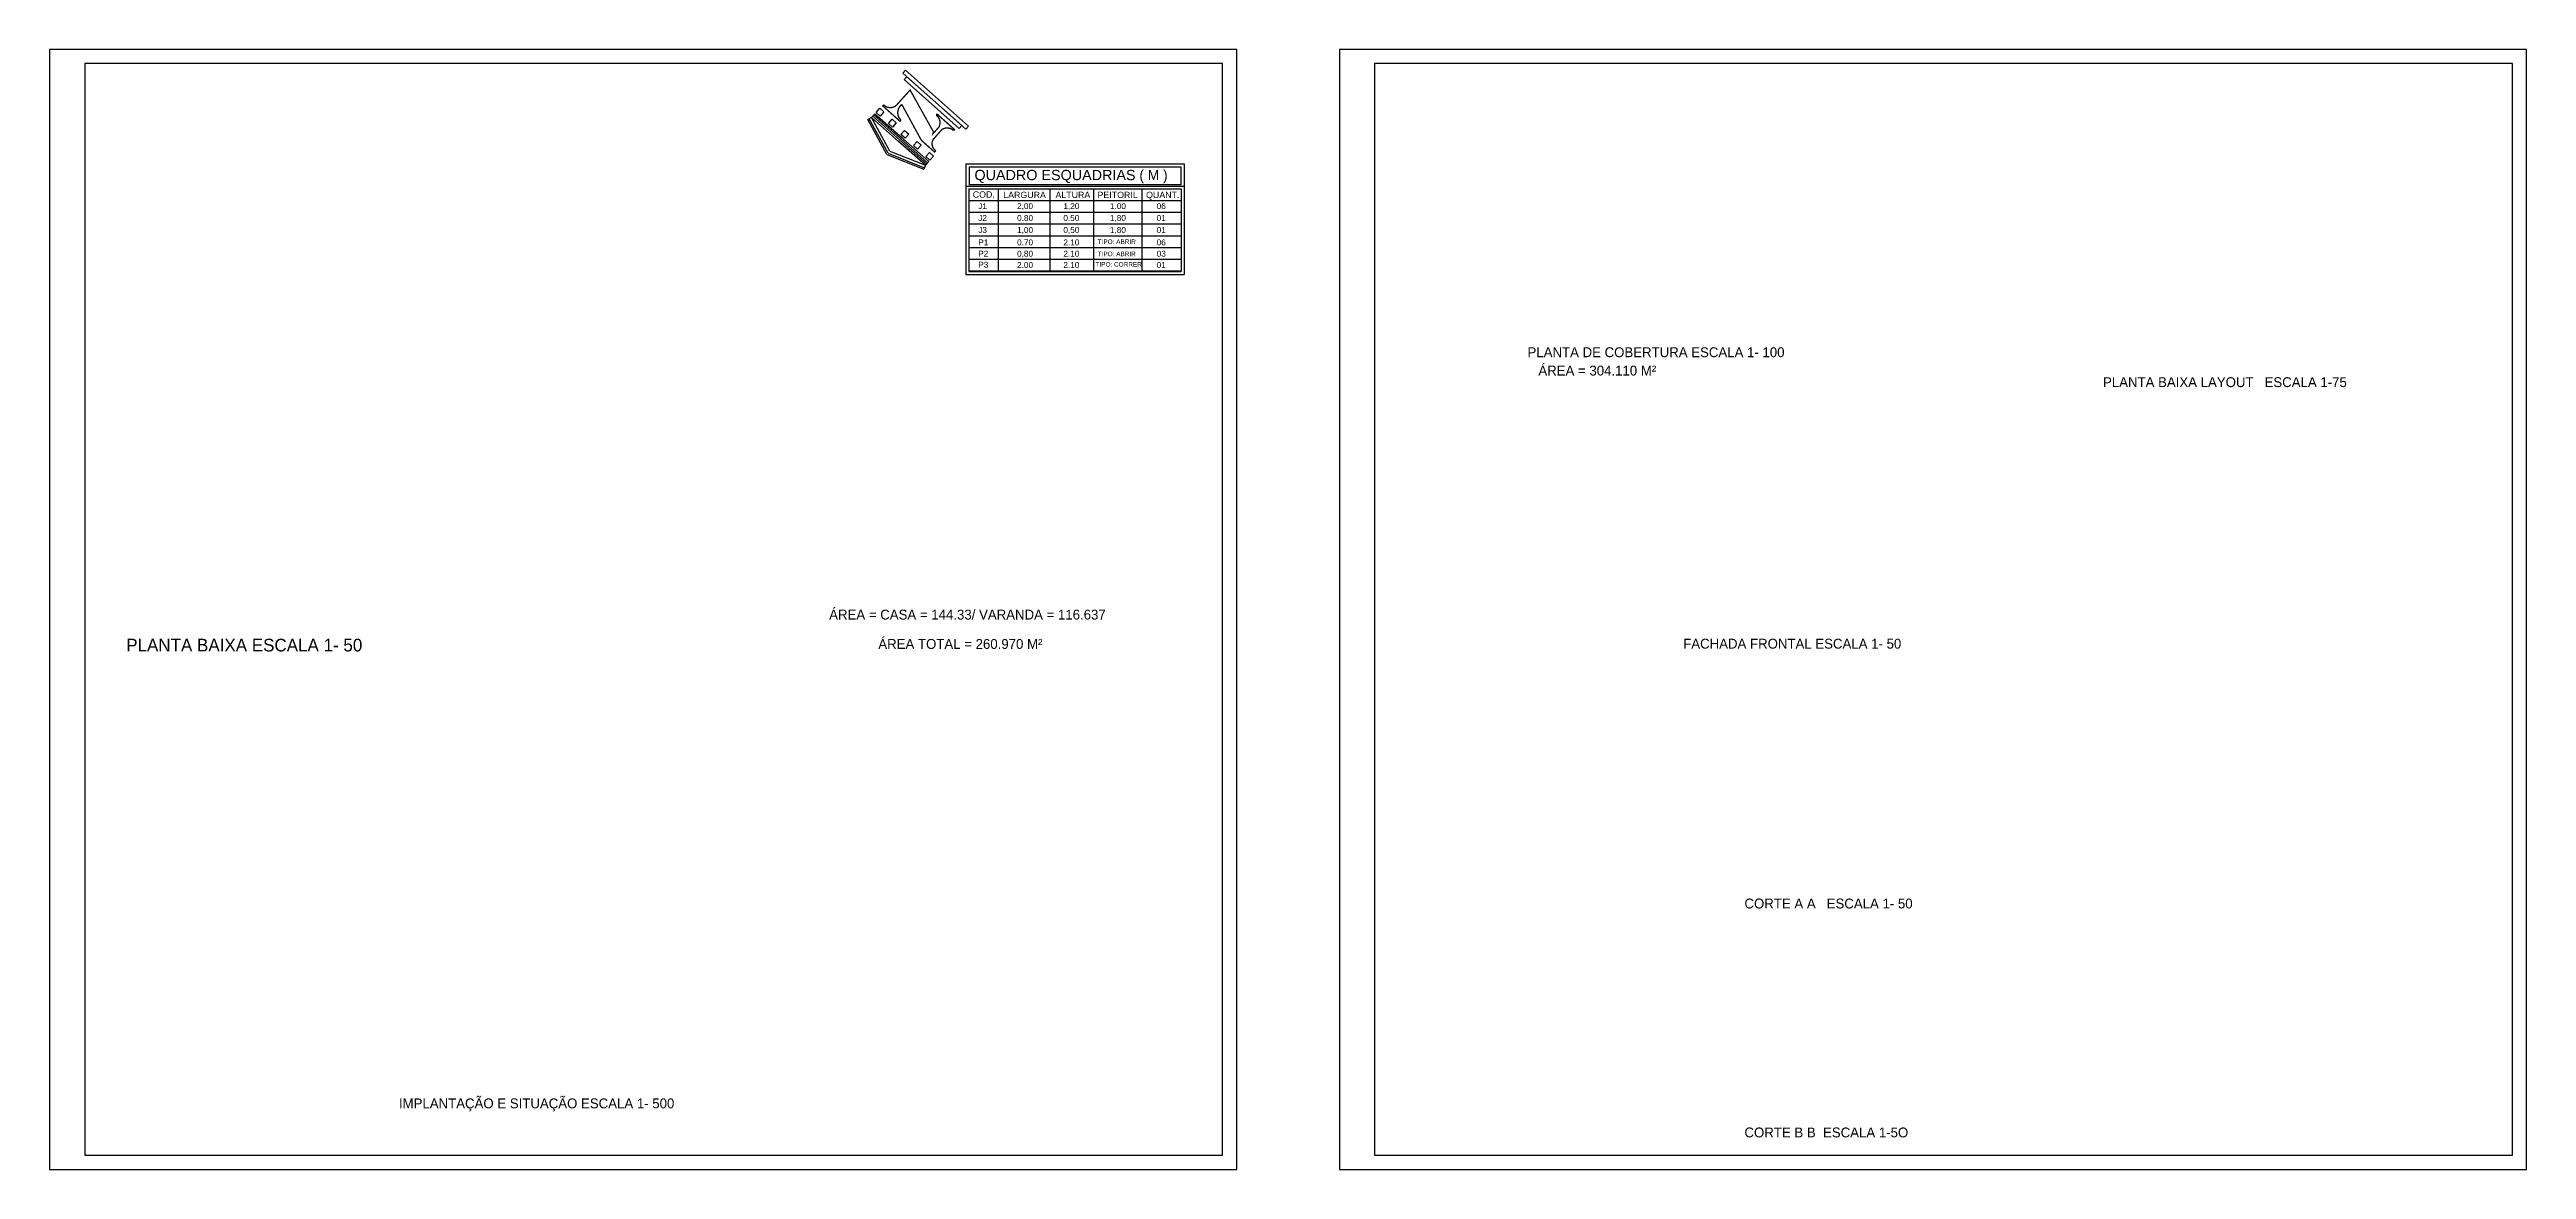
# Paper-space layout 'Layout1' of a CAD drawing. Extents: x -1140 to 614, y 632 to 1425.
import ezdxf

# ---------------------------------------------------------------- set-up
doc = ezdxf.new("R2010")
doc.units = 0
doc.header["$MEASUREMENT"] = 0
doc.layers.get('0').update_dxf_attribs({"linetype": 'CONTINUOUS'})
for name, color, linetype in [('CARIMBO', 3, 'CONTINUOUS'), ('margem externa', 18, 'CONTINUOUS'), ('MOB', 1, 'CONTINUOUS'), ('MVIEW', 6, 'CONTINUOUS'), ('quadro-esqua', 3, 'CONTINUOUS')]:
    doc.layers.add(name, color=color, linetype=linetype)
doc.layers.get('MVIEW').off()
doc.styles.add('AVANT', font='')
doc.styles.add('COMIC SANS MS', font='comic.ttf')
doc.styles.get('AVANT').set_extended_font_data('AvantGarde Bk BT')

# ---------------------------------------------------------------- blocks, each defined once
blk = doc.blocks.new('norte11')
for p, q in [((0, 7.01), (-8.85, 3.84)), ((0, 6.64), (-8.73, 3.51)), ((0, 5.95), (-8.51, 2.9)), ((0, 7.01), (8.85, 3.84)), ((0, 6.64), (8.73, 3.51)), ((0, 5.95), (8.51, 2.9)), ((-8.51, 2.9), (-8.85, 3.84)), ((-8.51, 2.9), (0, 2.9)), ((-8.51, 2.9), (-8.51, 1.72)), ((-8.51, 2.48), (0, 2.48)), ((-8.51, 2.13), (0, 2.13)), ((-8.51, 1.72), (8.51, 1.72)), ((-5.2, 2.48), (-5.2, 2.48)), ((8.51, 2.9), (0, 2.9)), ((8.51, 2.48), (0, 2.48)), ((8.51, 2.13), (0, 2.13)), ((8.51, 1.72), (0, 1.72)), ((5.2, 2.48), (5.2, 2.48)), ((8.51, 2.9), (8.85, 3.84)), ((8.51, 2.9), (8.51, 1.72))]:
    blk.add_line(p, q)
for points in [[(-8.51, 1.3), (-7.21, 1.3), (-7.21, 0), (-8.51, 0)], [(-4.58, 1.3), (-3.28, 1.3), (-3.28, 0), (-4.58, 0)], [(-0.65, 1.3), (0.65, 1.3), (0.65, 0), (-0.65, 0)], [(3.28, 1.3), (4.58, 1.3), (4.58, 0), (3.28, 0)], [(7.21, 1.3), (8.51, 1.3), (8.51, 0), (7.21, 0)], [(-9.99, -9.82), (9.99, -9.82), (9.99, -10.76), (-9.99, -10.76)], [(-8.69, -8.89), (8.69, -8.89), (8.69, -9.82), (-8.69, -9.82)]]:
    blk.add_lwpolyline(points, close=True)
blk.add_lwpolyline([(-8.03, -7.97, 0.312, 0.312, 0), (-8.03, -7.64, 0.312, 0.312, 0.359517), (-5.8, -6.01, 0.312, 0.312, 0), (-5.8, -2.98, 0.312, 0.312, 0.41745), (-8.03, -1.31, 0.312, 0.312, 0), (-8.03, -0.87, 0.312, 0.312, 0), (-3.86, -0.87, 0.312, 0.312, 0), (5.22, -4.13, 0.312, 0.312, 0), (5.22, -4.13, 0.312, 0.312, 0.462654), (2.88, -1.23, 0.312, 0.312, 0), (2.88, -0.88, 0.312, 0.312, 0), (8.36, -0.88, 0.312, 0.312, 0), (8.36, -1.22, 0.312, 0.312, 0.430408), (6.04, -3.29, 0.312, 0.312, 0), (6.02, -7.97, 0.312, 0.312, 0), (-4.67, -4.26, 0.312, 0.312, 0), (-4.88, -3.86, 0.312, 0.312, 0), (-4.88, -5.89, 0.312, 0.312, 0.390193), (-2.52, -7.64, 0.312, 0.312, 0), (-2.52, -7.97, 0.312, 0.312, 0)], format="xyseb", close=True)

psp = doc.layouts.get("Layout1")

# ---------------------------------------------------------------- linework, layer by layer
at = {"layer": 'CARIMBO'}
for points in [[(-1140.4, 1425.3), (-1140.4, 631.8), (-299.4, 631.8), (-299.4, 1425.3)], [(-226.7, 1425.3), (-226.7, 631.8), (614.3, 631.8), (614.3, 1425.3)]]:
    psp.add_lwpolyline(points, close=True, dxfattribs=at)
at = {"layer": 'margem externa'}
for points in [[(-309.4, 641.8), (-309.4, 1415.3), (-1115.4, 1415.3), (-1115.4, 641.8)], [(604.3, 641.8), (604.3, 1415.3), (-201.7, 1415.3), (-201.7, 641.8)]]:
    psp.add_lwpolyline(points, close=True, dxfattribs=at)
at = {"layer": 'quadro-esqua'}
for p, q in [((-491.2, 1344.3), (-336.6, 1344.3)), ((-491.2, 1344.3), (-491.2, 1265.9)), ((-489, 1342.2), (-338.7, 1342.2)), ((-489, 1342.2), (-489, 1329.7)), ((-338.7, 1329.7), (-338.7, 1342.2)), ((-336.6, 1344.3), (-336.6, 1265.9)), ((-336.6, 1328.2), (-491.2, 1328.2)), ((-489.1, 1329.7), (-338.7, 1329.7)), ((-489.1, 1326.6), (-338.7, 1326.6)), ((-489.1, 1326.6), (-489.1, 1267.9)), ((-489.1, 1318.3), (-338.7, 1318.3)), ((-468.4, 1326.6), (-468.4, 1267.9)), ((-431.8, 1326.6), (-431.8, 1267.9)), ((-400.8, 1326.6), (-400.8, 1267.9)), ((-366.6, 1326.6), (-366.6, 1267.9)), ((-338.7, 1326.6), (-338.7, 1267.9)), ((-489.1, 1310), (-338.7, 1310)), ((-489.1, 1301.7), (-338.7, 1301.7)), ((-489.1, 1293.3), (-338.7, 1293.3)), ((-489.1, 1285), (-338.7, 1285)), ((-491.2, 1265.9), (-336.6, 1265.9)), ((-489.1, 1276.7), (-338.7, 1276.7)), ((-489.1, 1268.4), (-338.7, 1268.4)), ((-489.1, 1268.4), (-338.7, 1268.4)), ((-489.1, 1268.2), (-338.7, 1268.2)), ((-489.1, 1267.9), (-338.7, 1267.9)), ((-489.1, 1267.9), (-338.7, 1267.9))]:
    psp.add_line(p, q, dxfattribs=at)

# ---------------------------------------------------------------- block references
at = {"layer": 'MOB', "xscale": 3, "yscale": 3, "zscale": 3, "rotation": 138.3418922635343}
psp.add_blockref('norte11', (-533.2, 1366.7), dxfattribs=at)

# ---------------------------------------------------------------- texts
at = {"layer": 'CARIMBO', "style": 'COMIC SANS MS'}
for s, height, p in [('PLANTA DE COBERTURA ESCALA 1- 100', 7, (-93.4, 1207.3)), ('ÁREA = 304.110 M²', 7, (-85.7, 1194.3)), ('PLANTA BAIXA LAYOUT   ESCALA 1-75', 7, (314.3, 1186.1)), ('ÁREA = CASA = 144.33/ VARANDA = 116.637', 7, (-588.1, 1021.4)), ('PLANTA BAIXA ESCALA 1- 50 ', 9, (-1086.1, 998.8)), (' ÁREA TOTAL = 260.970 M²', 7, (-555.9, 1000.6)), ('FACHADA FRONTAL ESCALA 1- 50', 7, (16.9, 1000.8)), ('CORTE A A   ESCALA 1- 50', 7, (60.3, 816.7)), ('IMPLANTAÇÃO E SITUAÇÃO ESCALA 1- 500', 7, (-892.9, 675.1)), ('CORTE B B  ESCALA 1-5O', 7, (60.3, 654.5))]:
    psp.add_text(s, height=height, dxfattribs=at).set_placement(p)
at = {"layer": 'quadro-esqua', "attachment_point": 1}
for s, insert, char_height, width, style in [('{\\fArial|b0|i0|c0|p34;QUADRO ESQUADRIAS} ( M )', (-485.2, 1340), 7.28, 149.235, 'COMIC SANS MS'), ('{\\fArial|b0|i0|c0|p34;COD.}', (-486.4, 1324.8), 4.472, 149.235, 'AVANT'), ('\\fArial|b0|i0|c0|p34;J1', (-482.5, 1316.4), 4.16, 149.234, 'AVANT'), ('{\\fArial|b0|i0|c0|p34;LARGURA }', (-464.8, 1324.5), 4.472, 149.235, 'AVANT'), ('{\\fArial|b0|i0|c0|p34;2,00}', (-455, 1316.4), 4.16, 149.235, 'AVANT'), ('{\\fArial|b0|i0|c0|p34;ALTURA}', (-427.8, 1324.5), 4.472, 149.235, 'AVANT'), ('{\\fArial|b0|i0|c0|p34;1,20}', (-422.2, 1316.4), 4.16, 149.235, 'AVANT'), ('{\\fArial|b0|i0|c0|p34;PEITORIL}', (-398, 1324.5), 4.472, 149.235, 'AVANT'), ('{\\fArial|b0|i0|c0|p34;1.00}', (-389.2, 1316.4), 4.16, 149.235, 'AVANT'), ('{\\fArial|b0|i0|c0|p34;QUANT.}', (-363.6, 1324.5), 4.472, 149.235, 'AVANT'), ('{\\fArial|b0|i0|c0|p34;06}', (-356.1, 1316.4), 4.16, 149.235, 'AVANT'), ('{\\fArial|b0|i0|c0|p34;J2}', (-482.5, 1308), 4.16, 149.235, 'AVANT'), ('{\\fArial|b0|i0|c0|p34;J3}', (-482.5, 1299.5), 4.16, 149.235, 'AVANT'), ('{\\fArial|b0|i0|c0|p34;0.80}', (-455, 1308), 4.16, 149.235, 'AVANT'), ('{\\fArial|b0|i0|c0|p34;1,00}', (-455, 1299.5), 4.16, 149.235, 'AVANT'), ('{\\fArial|b0|i0|c0|p34;0.50}', (-422.2, 1308), 4.16, 149.235, 'AVANT'), ('{\\fArial|b0|i0|c0|p34;0,50}', (-422.2, 1299.5), 4.16, 149.235, 'AVANT'), ('{\\fArial|b0|i0|c0|p34;1,80}', (-389.2, 1308), 4.16, 149.235, 'AVANT'), ('{\\fArial|b0|i0|c0|p34;1,80}', (-389.2, 1299.5), 4.16, 149.235, 'AVANT'), ('{\\fArial|b0|i0|c0|p34;01}', (-356.1, 1308), 4.16, 149.235, 'AVANT'), ('{\\fArial|b0|i0|c0|p34;01}', (-356.1, 1299.5), 4.16, 149.235, 'AVANT'), ('{\\fArial|b0|i0|c0|p34;P1}', (-482.5, 1290.7), 4.16, 149.235, 'AVANT'), ('{\\fArial|b0|i0|c0|p34;P2}', (-482.5, 1282.7), 4.16, 149.235, 'AVANT'), ('{\\fArial|b0|i0|c0|p34;0.70}', (-455, 1290.7), 4.16, 149.235, 'AVANT'), ('{\\fArial|b0|i0|c0|p34;0,80}', (-455, 1282.7), 4.16, 149.235, 'AVANT'), ('{\\fArial|b0|i0|c0|p34;2.10}', (-422.2, 1290.7), 4.16, 149.235, 'AVANT'), ('{\\fArial|b0|i0|c0|p34;2.10}', (-422.2, 1282.7), 4.16, 149.235, 'AVANT'), ('{\\fArial|b0|i0|c0|p34;TIPO: ABRIR}', (-397.9, 1290.7), 3.25, 149.235, 'AVANT'), ('{\\fArial|b0|i0|c0|p34;TIPO: ABRIR}', (-397.9, 1282.1), 3.25, 149.235, 'AVANT'), ('{\\fArial|b0|i0|c0|p34;06}', (-356.1, 1290.7), 4.16, 149.235, 'AVANT'), ('{\\fArial|b0|i0|c0|p34;03}', (-356.1, 1282.7), 4.16, 149.235, 'AVANT'), ('{\\fArial|b0|i0|c0|p34;P3}', (-482.5, 1274.9), 4.16, 149.235, 'AVANT'), ('{\\fArial|b0|i0|c0|p34;2.00}', (-455, 1274.7), 4.16, 149.235, 'AVANT'), ('{\\fArial|b0|i0|c0|p34;2.10}', (-422.2, 1274.7), 4.16, 149.235, 'AVANT'), ('{\\fArial|b0|i0|c0|p34;TIPO: CORRER}', (-399.4, 1274.7), 3.25, 149.235, 'AVANT'), ('{\\fArial|b0|i0|c0|p34;01}', (-356.1, 1274.7), 4.16, 149.235, 'AVANT')]:
    psp.add_mtext(s, dxfattribs=dict(at, insert=insert, char_height=char_height, width=width, style=style))

# ---------------------------------------------------------------- viewports
at = {"layer": 'MVIEW'}
psp.add_viewport(center=(-805, 1198.1), size=(600.9, 420.709), view_center_point=(95.597, 3.788), view_height=21.03548, dxfattribs=at)
for center, size, view_center_point, view_height, status in [((-3.4, 1295.6), (356.3, 230.175), (-60.667, -44.821), 23.01746, 5), ((390.3, 1293.2), (411.9, 234.723), (44.692, 3.42), 17.60423, 6), ((122, 908.8), (600.4, 531.703), (-95.838, -44.501), 26.58515, 4), ((-798.5, 816.9), (602.9, 335.903), (48.533, 265.627), 167.95144, 3)]:
    psp.add_viewport(center=center, size=size, view_center_point=view_center_point, view_height=view_height, status=status, dxfattribs=at)

doc.saveas('drawing.dxf')
